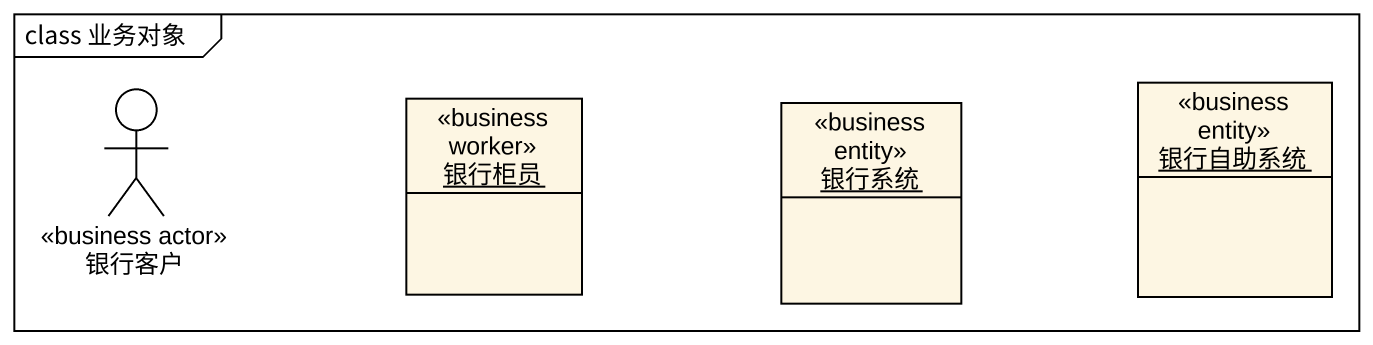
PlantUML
@startuml
mainframe class 业务对象
allowmixing
hide circle
hide empty members
actor 银行客户 <<business actor>>
object 银行柜员 <<business worker>>
object 银行系统 <<business entity>>
object 银行自助系统 <<business entity>>
@enduml
